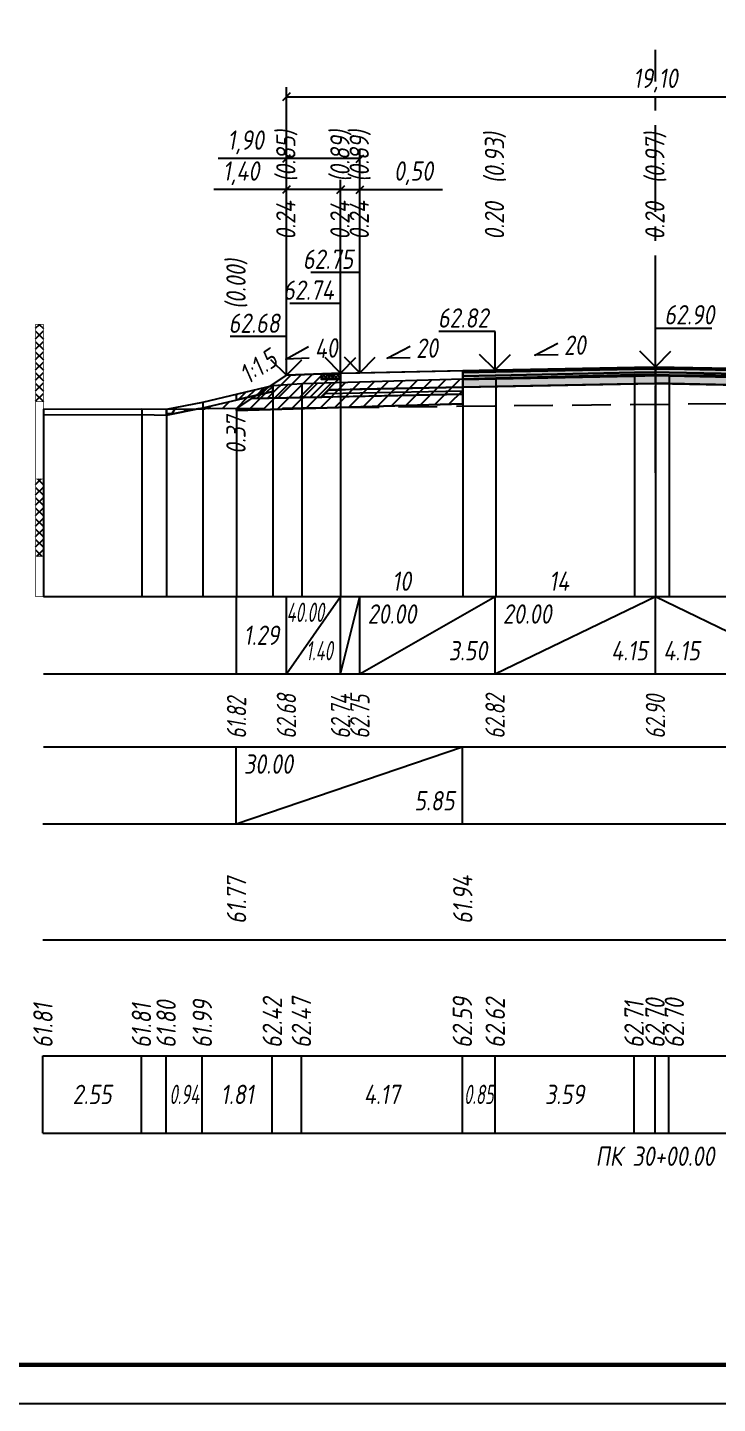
# Model space of a CAD drawing. Extents: x -717 to 1451, y -133302 to 233.
# Drawn here: x 78 to 167.2, y -47035.4 to -46857.4 of the extents above; entities that cross this region are included whole.
import ezdxf
from ezdxf.enums import TextEntityAlignment as Align

# ---------------------------------------------------------------- set-up
doc = ezdxf.new("R2010")
doc.units = 0
doc.linetypes.add('осевая2', pattern=[1.125, 0.75, -0.125, 0.125, -0.125])
doc.linetypes.add('штриховая', pattern=[0.75, 0.5, -0.25])
for name, color, linetype in [('Интерполированный поперечник', 2, 'Continuous'), ('Код_510', 7, 'Continuous'), ('Код_514', 1, 'Continuous'), ('Код_516', 1, 'Continuous'), ('Контур_0', 7, 'Continuous'), ('Контур_2521', 7, 'Continuous'), ('Контур_2564', 7, 'Continuous'), ('Контур_2660', 7, 'Continuous'), ('Контур_2665', 7, 'Continuous'), ('Контур_400', 7, 'Continuous'), ('Контур_508', 7, 'Continuous'), ('Контур_512', 7, 'Continuous'), ('Контур_513', 7, 'Continuous'), ('Контур_818', 7, 'Continuous'), ('Красный поперечник', 1, 'Continuous'), ('Линейка абсолютных высот', 7, 'Continuous'), ('Объём_2501', 7, 'Continuous'), ('Объём_2564', 7, 'Continuous'), ('Объём_2650', 7, 'Continuous'), ('Объём_2660', 7, 'Continuous'), ('Объём_2661', 7, 'Continuous'), ('Объём_2665', 7, 'Continuous'), ('Объём_2666', 7, 'Continuous'), ('Объём_2667', 7, 'Continuous'), ('Объём_2668', 7, 'Continuous'), ('Объём_2669', 7, 'Continuous'), ('Объём_2675', 7, 'Continuous'), ('Объём_2753', 7, 'Continuous'), ('Ось', 1, 'осевая2'), ('Откосы', 7, 'Continuous'), ('Отметки покрытия', 7, 'Continuous'), ('Подписи поперечников', 7, 'Continuous'), ('Рабочие отметки', 7, 'Continuous'), ('Рабочие отметки доп.', 7, 'Continuous'), ('Слои выравнивания', 7, 'Continuous'), ('Таблица', 7, 'Continuous'), ('Уклоны проезжей части', 7, 'Continuous'), ('Черный поперечник', 3, 'Continuous')]:
    doc.layers.add(name, color=color, linetype=linetype)
for name, color, linetype, true_color in [('Контур_2540', 2, 'Continuous', 0xffff00), ('Контур_2560', 2, 'Continuous', 0xffff00), ('Контур_2561', 7, 'Continuous', 0xff8040), ('Контур_2562', 3, 'Continuous', 0x00ff00), ('Контур_2563', 7, 'Continuous', 0xff8000), ('Контур_2570', 7, 'Continuous', 0x80ff00), ('Контур_2725', 7, 'Continuous', 0x323232), ('Контур_2736', 4, 'Continuous', 0x00ffff), ('Контур_2737', 4, 'Continuous', 0x00ffff), ('Контур_2738', 4, 'Continuous', 0x00ffff), ('Контур_2739', 4, 'Continuous', 0x00ffff), ('Контур_2741', 4, 'Continuous', 0x00ffff), ('Контур_2742', 4, 'Continuous', 0x00ffff), ('Контур_2743', 4, 'Continuous', 0x00ffff), ('Контур_2744', 7, 'Continuous', 0xa4ffff), ('Контур_2745', 7, 'Continuous', 0xa4ffff), ('Контур_2747', 4, 'Continuous', 0x00ffff), ('Контур_2748', 4, 'Continuous', 0x00ffff), ('Контур_2749', 4, 'Continuous', 0x00ffff), ('Контур_2750', 4, 'Continuous', 0x00ffff), ('Контур_2751', 4, 'Continuous', 0x00ffff), ('Контур_2752', 4, 'Continuous', 0x00ffff), ('Контур_2760', 7, 'Continuous', 0x323232), ('Контур_2761', 7, 'Continuous', 0x323232), ('Контур_2762', 7, 'Continuous', 0x323232), ('Контур_2763', 7, 'Continuous', 0x323232), ('Контур_402', 7, 'Continuous', 0xff6464), ('Контур_703', 4, 'Continuous', 0x00ffff), ('Контур_705', 4, 'Continuous', 0x00ffff), ('Контур_707', 4, 'Continuous', 0x00ffff), ('Контур_720', 131, 'Continuous', 0xaaffff), ('Объём_2500', 7, 'Continuous', 0xc0c0c0), ('Объём_2520', 7, 'Continuous', 0x80ffff), ('Объём_2540', 2, 'Continuous', 0xffff00), ('Объём_2560', 2, 'Continuous', 0xffff00), ('Объём_2561', 7, 'Continuous', 0xff8040), ('Объём_2562', 3, 'Continuous', 0x00ff00), ('Объём_2563', 7, 'Continuous', 0xff8000), ('Объём_2570', 7, 'Continuous', 0x80ff00), ('Объём_2600', 7, 'Continuous', 0x808000), ('Объём_2746', 2, 'Continuous', 0xffff00)]:
    doc.layers.add(name, color=color, linetype=linetype, true_color=true_color)
doc.styles.get("Standard").update_dxf_attribs({"font": 'txt', "height": 2.5})
doc.styles.add('М', font='romand.shx', dxfattribs={"width": 0.8, "oblique": 10, "height": 2.5})
doc.dimstyles.new('ISO-25', dxfattribs={"dimtxt": 2.5, "dimasz": 2.5, "dimexe": 1.25, "dimexo": 0.625, "dimtad": 1, "dimtxsty": 'Standard', "dimcen": 2.5, "dimadec": 0, "dimazin": 0, "dimtfac": 1, "dimtmove": 0, "dimatfit": 3, "dimfxl": 1, "dimarcsym": 0})
pattern_1 = [(45.0000013, (0, 0), (-0.67351924, 0.673519211), []), (135.0000003, (0, 0), (-0.673519222, -0.67351923), [])]

# ---------------------------------------------------------------- blocks, each defined once
blk = doc.blocks.new('_Oblique')
at = {"color": 0, "linetype": 'ByBlock', "lineweight": -2}
blk.add_line((-0.5, -0.5), (0.5, 0.5), dxfattribs=at)
blk = doc.blocks.new('*D1107')
at = {"color": 0, "lineweight": -2, "transparency": 16777216}
for p, q in [((111.46, -46878.32), (102.05, -46878.32)), ((111.46, -46901.79), (111.46, -46877.07)), ((118.46, -46878.32), (111.46, -46878.32)), ((118.46, -46901.51), (118.46, -46877.07))]:
    blk.add_line(p, q, dxfattribs=at)
at = {"layer": 'Defpoints', "color": 0, "transparency": 16777216}
for p in [(118.46, -46878.32), (111.46, -46902.41), (118.46, -46902.13)]:
    blk.add_point(p, dxfattribs=at)
at = {"color": 0, "lineweight": -2, "transparency": 16777216, "rotation": 180}
blk.add_blockref('_Oblique', (111.46, -46878.32), dxfattribs=at)
at = {"color": 0, "lineweight": -2, "transparency": 16777216}
blk.add_blockref('_Oblique', (118.46, -46878.32), dxfattribs=at)
at = {"color": 0, "transparency": 16777216, "insert": (105.59, -46876.21), "char_height": 2.5, "width": 8.75, "attachment_point": 5, "style": 'М'}
blk.add_mtext('1,40', dxfattribs=at)
blk = doc.blocks.new('*D1109')
at = {"color": 0, "lineweight": -2, "transparency": 16777216}
for p, q in [((118.46, -46901.51), (118.46, -46877.07)), ((118.46, -46878.32), (120.96, -46878.32)), ((120.96, -46901.46), (120.96, -46877.07)), ((120.96, -46878.32), (131.66, -46878.32))]:
    blk.add_line(p, q, dxfattribs=at)
at = {"layer": 'Defpoints', "color": 0, "transparency": 16777216}
for p in [(120.96, -46878.32), (118.46, -46902.13), (120.96, -46902.08)]:
    blk.add_point(p, dxfattribs=at)
at = {"color": 0, "lineweight": -2, "transparency": 16777216, "rotation": 180}
blk.add_blockref('_Oblique', (118.46, -46878.32), dxfattribs=at)
at = {"color": 0, "lineweight": -2, "transparency": 16777216}
blk.add_blockref('_Oblique', (120.96, -46878.32), dxfattribs=at)
at = {"color": 0, "transparency": 16777216, "insert": (127.9, -46876.21), "char_height": 2.5, "width": 9.1667, "attachment_point": 5, "style": 'М'}
blk.add_mtext('0,50', dxfattribs=at)
blk = doc.blocks.new('*D1112')
at = {"color": 0, "lineweight": -2, "transparency": 16777216}
for p, q in [((111.46, -46901.79), (111.46, -46873.07)), ((120.96, -46901.46), (120.96, -46873.07)), ((111.46, -46874.32), (102.64, -46874.32)), ((120.96, -46874.32), (111.46, -46874.32))]:
    blk.add_line(p, q, dxfattribs=at)
at = {"layer": 'Defpoints', "color": 0, "transparency": 16777216}
for p in [(120.96, -46874.32), (111.46, -46902.41), (120.96, -46902.08)]:
    blk.add_point(p, dxfattribs=at)
at = {"color": 0, "lineweight": -2, "transparency": 16777216, "rotation": 180}
blk.add_blockref('_Oblique', (111.46, -46874.32), dxfattribs=at)
at = {"color": 0, "lineweight": -2, "transparency": 16777216}
blk.add_blockref('_Oblique', (120.96, -46874.32), dxfattribs=at)
at = {"color": 0, "transparency": 16777216, "insert": (106.18, -46872.21), "char_height": 2.5, "width": 8.75, "attachment_point": 5, "style": 'М'}
blk.add_mtext('1,90', dxfattribs=at)
blk = doc.blocks.new('*D1113')
at = {"color": 0, "lineweight": -2, "transparency": 16777216}
for p, q in [((111.46, -46901.79), (111.46, -46865.07)), ((206.96, -46901.79), (206.96, -46865.07)), ((111.46, -46866.32), (206.96, -46866.32))]:
    blk.add_line(p, q, dxfattribs=at)
at = {"layer": 'Defpoints', "color": 0, "transparency": 16777216}
for p in [(206.96, -46866.32), (111.46, -46902.41), (206.96, -46902.41)]:
    blk.add_point(p, dxfattribs=at)
at = {"color": 0, "lineweight": -2, "transparency": 16777216, "rotation": 180}
blk.add_blockref('_Oblique', (111.46, -46866.32), dxfattribs=at)
at = {"color": 0, "lineweight": -2, "transparency": 16777216}
blk.add_blockref('_Oblique', (206.96, -46866.32), dxfattribs=at)
at = {"color": 0, "transparency": 16777216, "insert": (159.21, -46864.21), "char_height": 2.5, "width": 10.4167, "attachment_point": 5, "style": 'М'}
blk.add_mtext('19,10', dxfattribs=at)

msp = doc.modelspace()

# ---------------------------------------------------------------- hatches: boundary and pattern name
h = msp.add_hatch()
h.set_pattern_fill('ANSI37', color=256, scale=0.1)
h.set_pattern_definition([(45, (117.20568, -46902.37127), (-0.22451, 0.22451), []), (135, (117.20568, -46902.37127), (-0.22451, -0.22451), [])])
h.paths.add_polyline_path([(115.956, -46902.171), (115.956, -46902.874), (118.456, -46902.874), (118.456, -46902.071), (117.198, -46902.371)])
at = {"layer": 'Линейка абсолютных высот'}
h = msp.add_hatch(dxfattribs=at)
h.set_pattern_fill('ANSI37', scale=0.3, style=0)
h.set_pattern_definition(pattern_1)
h.paths.add_polyline_path([(80, -46905.769), (80, -46895.769), (79, -46895.769), (79, -46905.769)])
h = msp.add_hatch(dxfattribs=at)
h.set_pattern_fill('ANSI37', scale=0.3, style=0)
h.set_pattern_definition(pattern_1)
h.paths.add_polyline_path([(80, -46925.769), (80, -46915.769), (79, -46915.769), (79, -46925.769)])
at = {"layer": 'Объём_2563'}
h = msp.add_hatch(dxfattribs=at)
h.set_pattern_fill('ANSI31', color=256, scale=0.3)
h.paths.add_polyline_path([(111.456, -46902.351), (115.956, -46902.171), (115.956, -46902.874), (118.456, -46902.874), (118.456, -46904.221), (116.956, -46904.251), (116.037, -46905.17), (106.956, -46905.351)])
at = {"layer": 'Объём_2570'}
h = msp.add_hatch(dxfattribs=at)
h.set_pattern_fill('ANSI31', color=256, scale=0.2)
h.paths.add_polyline_path([(109.681, -46904.438), (105, -46905.545), (105, -46904.795), (109.681, -46903.688)])
at = {"layer": 'Объём_2600'}
h = msp.add_hatch(dxfattribs=at)
h.set_pattern_fill('ANSI31', color=6, scale=0.4)
h.paths.add_polyline_path([(105, -46906.932), (105, -46906.655), (99.976, -46906.707), (100.624, -46906.579), (109.681, -46904.438), (109.681, -46903.688), (113.446, -46903.428), (134.273, -46902.807), (134.273, -46906.054)])
h = msp.add_hatch(dxfattribs=at)
h.set_pattern_fill('HONEY', color=5, scale=0.3)
h.paths.add_polyline_path([(95.944, -46907.498), (95.944, -46906.748), (99.976, -46906.707)])
at = {"layer": 'Слои выравнивания'}
for color, points in [(2, [(134.273, -46901.755), (138.456, -46901.671), (138.531, -46901.67), (156.49, -46901.311), (159.206, -46901.256), (159.206, -46901.506), (156.49, -46901.561), (138.531, -46901.92), (138.456, -46901.921), (134.273, -46902.005)]), (3, [(134.273, -46902.005), (138.456, -46901.921), (138.531, -46901.92), (156.49, -46901.561), (159.206, -46901.506), (159.206, -46901.956), (156.49, -46902.011), (138.531, -46902.37), (138.456, -46902.371), (134.273, -46902.455)]), (2, [(159.206, -46901.256), (160.978, -46901.292), (178.918, -46901.651), (178.918, -46901.901), (160.978, -46901.542), (159.206, -46901.506)]), (3, [(159.206, -46901.506), (160.978, -46901.542), (178.918, -46901.901), (178.918, -46902.351), (160.978, -46901.992), (159.206, -46901.956)]), (4, [(134.273, -46902.455), (138.456, -46902.371), (138.531, -46902.37), (156.49, -46902.011), (159.206, -46901.956), (159.206, -46902.406), (156.49, -46902.461), (138.531, -46902.82), (138.456, -46902.821), (134.273, -46902.905)]), (5, [(134.273, -46902.905), (138.456, -46902.821), (138.531, -46902.82), (156.49, -46902.461), (159.206, -46902.406), (159.206, -46903.406), (156.49, -46903.461), (138.531, -46903.82), (138.456, -46903.821), (134.273, -46903.905)]), (4, [(159.206, -46901.956), (160.978, -46901.992), (178.918, -46902.351), (178.918, -46902.801), (160.978, -46902.442), (159.206, -46902.406)]), (5, [(159.206, -46902.406), (160.978, -46902.442), (178.918, -46902.801), (178.918, -46903.801), (160.978, -46903.442), (159.206, -46903.406)])]:
    msp.add_hatch(color=color, dxfattribs=at).paths.add_polyline_path(points)

# ---------------------------------------------------------------- linework, layer by layer
at = {"flags": 128}
msp.add_lwpolyline([(-30.054, -47035.421), (389.946, -47035.421), (389.946, -46738.421), (-30.054, -46738.421)], close=True, dxfattribs=at)
at = {"const_width": 0.6, "flags": 128}
msp.add_lwpolyline([(-10.054, -47030.421), (384.946, -47030.421), (384.946, -46743.421), (-10.054, -46743.421)], close=True, dxfattribs=at)
msp.add_lwpolyline([(115.956, -46902.171), (115.956, -46902.874), (118.456, -46902.874), (118.456, -46902.071), (117.198, -46902.371), (115.956, -46902.171)])
at = {"layer": 'Интерполированный поперечник', "linetype": 'штриховая', "ltscale": 10, "flags": 128}
msp.add_lwpolyline([(95.944, -46906.748), (212.387, -46905.555)], dxfattribs=at)
at = {"layer": 'Код_510'}
for p, q in [((79.946, -47000.421), (79.946, -46990.421)), ((92.694, -47000.421), (92.694, -46990.421)), ((95.89, -47000.421), (95.89, -46990.421)), ((100.569, -47000.421), (100.569, -46990.421)), ((109.627, -47000.421), (109.627, -46990.421)), ((113.392, -47000.421), (113.392, -46990.421)), ((134.219, -47000.421), (134.219, -46990.421)), ((138.476, -47000.421), (138.476, -46990.421)), ((156.436, -47000.421), (156.436, -46990.421)), ((159.151, -47000.421), (159.151, -46990.421)), ((160.924, -47000.421), (160.924, -46990.421))]:
    msp.add_line(p, q, dxfattribs=at)
at = {"layer": 'Код_514'}
for p, q in [((105, -46941), (105, -46931)), ((111.456, -46941), (111.456, -46931)), ((111.456, -46941), (118.456, -46931)), ((118.456, -46941), (118.456, -46931)), ((118.456, -46941), (120.956, -46931)), ((120.956, -46941), (120.956, -46931)), ((120.956, -46941), (138.456, -46931)), ((138.456, -46941), (138.456, -46931)), ((138.456, -46941), (159.206, -46931)), ((159.206, -46941), (159.206, -46931)), ((159.206, -46931), (179.956, -46941))]:
    msp.add_line(p, q, dxfattribs=at)
at = {"layer": 'Код_516'}
for p, q in [((104.946, -46960.421), (104.946, -46950.421)), ((104.946, -46960.421), (134.219, -46950.421)), ((134.219, -46960.421), (134.219, -46950.421))]:
    msp.add_line(p, q, dxfattribs=at)
at = {"layer": 'Контур_0', "flags": 128}
for points in [[(120.956, -46904.171), (118.456, -46904.221), (118.456, -46902.071), (134.273, -46901.755), (134.273, -46903.905), (120.956, -46904.171), (120.956, -46904.171)], [(111.456, -46902.351), (105, -46906.655), (105, -46906.655), (105, -46906.655), (105, -46906.655), (105, -46906.655), (105, -46906.655), (105, -46906.655), (105, -46906.655), (105, -46906.655), (105, -46906.655), (105, -46906.655), (105, -46906.655), (105, -46906.655), (105, -46906.655), (105, -46906.655)], [(111.456, -46902.351), (105, -46906.655), (105, -46906.655), (105, -46906.655), (105, -46906.655), (105, -46906.655), (105, -46906.655), (105, -46906.655), (105, -46906.655), (105, -46906.655), (105, -46906.655), (105, -46906.655), (105, -46906.655), (105, -46906.655), (105, -46906.655), (105, -46906.655), (105, -46906.655), (105, -46906.655), (105, -46906.655), (105, -46906.655), (105, -46906.655), (105, -46906.655), (105, -46906.655), (105, -46906.655), (105, -46906.655), (105, -46906.655), (105, -46906.655), (105, -46906.655), (105, -46906.655), (105, -46906.655)], [(106.956, -46905.351), (116.037, -46905.17), (116.956, -46904.251), (118.456, -46904.221)], [(116.956, -46904.251), (134.273, -46903.905), (134.273, -46904.805), (116.037, -46905.17), (116.956, -46904.251), (116.956, -46904.251)]]:
    msp.add_lwpolyline(points, dxfattribs=at)
at = {"layer": 'Контур_2521', "color": 250, "flags": 128}
msp.add_lwpolyline([(116.496, -46904.71), (134.273, -46904.355)], dxfattribs=at)
at = {"layer": 'Контур_2540', "flags": 128}
msp.add_lwpolyline([(106.956, -46905.351), (134.273, -46904.805), (134.273, -46906.054), (105, -46906.932), (105, -46906.655), (106.956, -46905.351), (106.956, -46905.351)], dxfattribs=at)
at = {"layer": 'Контур_2560', "flags": 128}
msp.add_lwpolyline([(111.456, -46902.351), (111.456, -46902.351), (111.456, -46902.351), (118.456, -46902.071)], dxfattribs=at)
at = {"layer": 'Контур_2561', "flags": 128}
msp.add_lwpolyline([(118.456, -46902.071), (118.456, -46902.071), (111.456, -46902.351), (111.456, -46902.351), (118.456, -46902.071)], dxfattribs=at)
at = {"layer": 'Контур_2562', "flags": 128}
msp.add_lwpolyline([(111.456, -46902.351), (111.456, -46902.351), (111.456, -46902.351), (111.456, -46902.351), (111.456, -46902.351)], dxfattribs=at)
at = {"layer": 'Контур_2563', "flags": 128}
msp.add_lwpolyline([(111.456, -46902.351), (118.456, -46902.071), (118.456, -46904.221), (116.956, -46904.251), (116.037, -46905.17), (106.956, -46905.351), (111.456, -46902.351), (111.456, -46902.351)], dxfattribs=at)
at = {"layer": 'Контур_2564', "flags": 128}
msp.add_lwpolyline([(111.456, -46902.351), (118.456, -46902.071)], dxfattribs=at)
at = {"layer": 'Контур_2570', "flags": 128}
msp.add_lwpolyline([(80, -46907.479), (92.749, -46907.453), (95.944, -46907.498), (95.944, -46907.498), (100.624, -46906.579), (109.681, -46904.438), (109.681, -46903.688), (113.446, -46903.428), (134.273, -46902.807), (138.531, -46902.694), (156.49, -46902.235), (159.206, -46902.264), (160.978, -46902.283), (178.918, -46902.425), (183.326, -46902.576), (202.248, -46903.461), (202.248, -46904.211), (208.889, -46905.51), (212.387, -46906.305), (212.387, -46906.305), (230.345, -46905.125), (242.193, -46904.2), (257.069, -46903.855)], dxfattribs=at)
at = {"layer": 'Контур_2660', "flags": 128}
msp.add_lwpolyline([(105, -46906.932), (134.273, -46906.054)], dxfattribs=at)
at = {"layer": 'Контур_2665', "flags": 128}
msp.add_lwpolyline([(111.456, -46902.351), (111.456, -46902.351)], dxfattribs=at)
at = {"layer": 'Контур_2725', "flags": 128}
msp.add_lwpolyline([(134.273, -46903.905), (138.456, -46903.821), (138.531, -46903.82), (156.49, -46903.461), (159.206, -46903.406), (160.978, -46903.442), (178.918, -46903.801)], dxfattribs=at)
at = {"layer": 'Контур_2736', "flags": 128}
msp.add_lwpolyline([(111.456, -46902.351), (105, -46906.655)], dxfattribs=at)
at = {"layer": 'Контур_2737', "flags": 128}
msp.add_lwpolyline([(105, -46906.655), (105, -46906.655)], dxfattribs=at)
at = {"layer": 'Контур_2738', "flags": 128}
msp.add_lwpolyline([(105, -46906.655), (105, -46906.655)], dxfattribs=at)
at = {"layer": 'Контур_2739', "flags": 128}
msp.add_lwpolyline([(105, -46906.655), (105, -46906.655)], dxfattribs=at)
at = {"layer": 'Контур_2741', "flags": 128}
msp.add_lwpolyline([(105, -46906.655), (105, -46906.655)], dxfattribs=at)
at = {"layer": 'Контур_2742', "flags": 128}
msp.add_lwpolyline([(105, -46906.655), (105, -46906.655)], dxfattribs=at)
at = {"layer": 'Контур_2743', "flags": 128}
msp.add_lwpolyline([(105, -46906.655), (105, -46906.655)], dxfattribs=at)
at = {"layer": 'Контур_2744', "flags": 128}
msp.add_lwpolyline([(105, -46906.655), (105, -46906.655)], dxfattribs=at)
msp.add_lwpolyline([(105, -46906.655), (105, -46906.655)], dxfattribs=at)
msp.add_lwpolyline([(105, -46906.655), (105, -46906.655)], dxfattribs=at)
msp.add_lwpolyline([(105, -46906.655), (105, -46906.655)], dxfattribs=at)
msp.add_lwpolyline([(105, -46906.655), (105, -46906.655)], dxfattribs=at)
msp.add_lwpolyline([(105, -46906.655), (105, -46906.655)], dxfattribs=at)
at = {"layer": 'Контур_2745', "flags": 128}
msp.add_lwpolyline([(105, -46906.655), (105, -46906.655)], dxfattribs=at)
msp.add_lwpolyline([(105, -46906.655), (105, -46906.655)], dxfattribs=at)
msp.add_lwpolyline([(105, -46906.655), (105, -46906.655)], dxfattribs=at)
msp.add_lwpolyline([(105, -46906.655), (105, -46906.655)], dxfattribs=at)
msp.add_lwpolyline([(105, -46906.655), (105, -46906.655)], dxfattribs=at)
msp.add_lwpolyline([(105, -46906.655), (105, -46906.655)], dxfattribs=at)
at = {"layer": 'Контур_2747', "flags": 128}
msp.add_lwpolyline([(105, -46906.655), (105, -46906.655)], dxfattribs=at)
at = {"layer": 'Контур_2748', "flags": 128}
msp.add_lwpolyline([(105, -46906.655), (105, -46906.655)], dxfattribs=at)
at = {"layer": 'Контур_2749', "flags": 128}
msp.add_lwpolyline([(105, -46906.655), (105, -46906.655)], dxfattribs=at)
at = {"layer": 'Контур_2750', "flags": 128}
msp.add_lwpolyline([(105, -46906.655), (105, -46906.655)], dxfattribs=at)
at = {"layer": 'Контур_2751', "flags": 128}
msp.add_lwpolyline([(105, -46906.655), (105, -46906.655)], dxfattribs=at)
at = {"layer": 'Контур_2752', "flags": 128}
msp.add_lwpolyline([(105, -46906.655), (105, -46906.655)], dxfattribs=at)
at = {"layer": 'Контур_2760', "flags": 128}
msp.add_lwpolyline([(134.273, -46901.755), (138.456, -46901.671), (138.531, -46901.67), (156.49, -46901.311), (159.206, -46901.256), (160.978, -46901.292), (178.918, -46901.651)], dxfattribs=at)
at = {"layer": 'Контур_2761', "flags": 128}
msp.add_lwpolyline([(134.273, -46902.005), (138.456, -46901.921), (138.531, -46901.92), (156.49, -46901.561), (159.206, -46901.506), (160.978, -46901.542), (178.918, -46901.901)], dxfattribs=at)
at = {"layer": 'Контур_2762', "flags": 128}
msp.add_lwpolyline([(134.273, -46902.455), (138.456, -46902.371), (138.531, -46902.37), (156.49, -46902.011), (159.206, -46901.956), (160.978, -46901.992), (178.918, -46902.351)], dxfattribs=at)
at = {"layer": 'Контур_2763', "flags": 128}
msp.add_lwpolyline([(134.273, -46902.905), (138.456, -46902.821), (138.531, -46902.82), (156.49, -46902.461), (159.206, -46902.406), (160.978, -46902.442), (178.918, -46902.801)], dxfattribs=at)
at = {"layer": 'Контур_400', "flags": 128}
for points in [[(118.456, -46902.071), (120.956, -46902.021), (120.956, -46902.021), (120.956, -46902.021), (120.956, -46902.021), (120.956, -46902.021), (120.956, -46902.021), (138.456, -46901.671), (159.206, -46901.256)], [(159.206, -46901.256), (179.956, -46901.671), (197.456, -46902.021), (197.456, -46902.021), (197.456, -46902.021), (197.456, -46902.021), (197.456, -46902.021), (197.456, -46902.021), (199.956, -46902.071)]]:
    msp.add_lwpolyline(points, dxfattribs=at)
at = {"layer": 'Контур_402', "flags": 128}
msp.add_lwpolyline([(105, -46906.932), (134.273, -46906.054), (134.273, -46903.905), (159.206, -46903.406), (178.918, -46903.801), (178.918, -46905.898), (213.847, -46906.946)], dxfattribs=at)
at = {"layer": 'Контур_508', "flags": 128}
msp.add_lwpolyline([(105, -46906.932), (134.273, -46906.054), (134.273, -46903.905), (159.206, -46903.406), (178.918, -46903.801), (178.918, -46905.898), (213.847, -46906.946), (219.929, -46911), (221.929, -46911), (232.069, -46904.24)], dxfattribs=at)
at = {"layer": 'Контур_512', "flags": 128}
msp.add_lwpolyline([(105, -46906.932), (134.273, -46906.054)], dxfattribs=at)
at = {"layer": 'Контур_513', "flags": 128}
msp.add_lwpolyline([(105, -46906.932), (134.273, -46906.054), (134.273, -46903.905), (159.206, -46903.406), (178.918, -46903.801), (178.918, -46905.898), (213.847, -46906.946), (219.929, -46911), (221.929, -46911), (232.069, -46904.24)], dxfattribs=at)
at = {"layer": 'Контур_703', "flags": 128}
for points in [[(111.456, -46902.351), (105, -46906.655)], [(105, -46906.655), (105, -46906.655)]]:
    msp.add_lwpolyline(points, dxfattribs=at)
at = {"layer": 'Контур_705', "flags": 128}
msp.add_lwpolyline([(105, -46906.655), (105, -46906.655)], dxfattribs=at)
at = {"layer": 'Контур_707', "flags": 128}
msp.add_lwpolyline([(105, -46906.655), (105, -46906.655)], dxfattribs=at)
at = {"layer": 'Контур_720', "flags": 128}
msp.add_lwpolyline([(105, -46906.655), (105, -46906.655)], dxfattribs=at)
at = {"layer": 'Контур_818', "flags": 128}
msp.add_lwpolyline([(105, -46905.545), (109.681, -46904.438), (109.681, -46903.688), (113.446, -46903.428), (134.273, -46902.807), (138.531, -46902.694), (156.49, -46902.235), (159.206, -46902.264), (160.978, -46902.283), (178.918, -46902.425), (183.326, -46902.576), (202.248, -46903.461), (202.248, -46904.211), (208.889, -46905.51), (212.387, -46906.305), (212.387, -46906.305), (230.345, -46905.125), (232.069, -46904.99)], dxfattribs=at)
at = {"layer": 'Красный поперечник'}
for p, q in [((120.956, -46902.021), (138.456, -46901.671)), ((138.456, -46901.671), (159.206, -46901.256)), ((159.206, -46901.256), (179.956, -46901.671)), ((105, -46906.655), (111.456, -46902.351)), ((111.456, -46902.351), (118.456, -46902.071)), ((118.456, -46902.071), (120.956, -46902.021)), ((105, -46906.932), (105, -46931)), ((134.273, -46906.054), (134.273, -46931))]:
    msp.add_line(p, q, dxfattribs=at)
at = {"layer": 'Линейка абсолютных высот', "color": 7, "const_width": 0.1, "flags": 128}
for points in [[(80, -46905.769), (80, -46895.769), (79, -46895.769), (79, -46905.769), (80, -46905.769)], [(80, -46915.769), (80, -46905.769), (79, -46905.769), (79, -46915.769), (80, -46915.769)], [(80, -46925.769), (80, -46915.769), (79, -46915.769), (79, -46925.769), (80, -46925.769)], [(80, -46931), (80, -46925.769), (79, -46925.769), (79, -46931), (80, -46931)]]:
    msp.add_lwpolyline(points, dxfattribs=at)
at = {"layer": 'Объём_2500', "flags": 128}
msp.add_lwpolyline([(120.956, -46904.171), (118.456, -46904.221), (118.456, -46902.071), (134.273, -46901.755), (134.273, -46903.905), (120.956, -46904.171), (120.956, -46904.171)], dxfattribs=at)
at = {"layer": 'Объём_2501', "flags": 128}
for points in [[(118.456, -46902.071), (120.956, -46902.021), (120.956, -46902.021), (120.956, -46902.021), (120.956, -46902.021), (120.956, -46902.021), (120.956, -46902.021), (138.456, -46901.671), (159.206, -46901.256)], [(159.206, -46901.256), (179.956, -46901.671), (197.456, -46902.021), (197.456, -46902.021), (197.456, -46902.021), (197.456, -46902.021), (197.456, -46902.021), (197.456, -46902.021), (199.956, -46902.071)]]:
    msp.add_lwpolyline(points, dxfattribs=at)
at = {"layer": 'Объём_2520', "color": 250, "flags": 128}
msp.add_lwpolyline([(116.956, -46904.251), (134.273, -46903.905), (134.273, -46904.805), (116.037, -46905.17), (116.956, -46904.251), (116.956, -46904.251)], dxfattribs=at)
at = {"layer": 'Объём_2540', "flags": 128}
msp.add_lwpolyline([(106.956, -46905.351), (134.273, -46904.805), (134.273, -46906.054), (105, -46906.932), (105, -46906.655), (106.956, -46905.351), (106.956, -46905.351)], dxfattribs=at)
at = {"layer": 'Объём_2560', "flags": 128}
msp.add_lwpolyline([(111.456, -46902.351), (111.456, -46902.351), (111.456, -46902.351), (118.456, -46902.071)], dxfattribs=at)
at = {"layer": 'Объём_2561', "flags": 128}
msp.add_lwpolyline([(118.456, -46902.071), (118.456, -46902.071), (111.456, -46902.351), (111.456, -46902.351), (118.456, -46902.071)], dxfattribs=at)
at = {"layer": 'Объём_2562', "flags": 128}
msp.add_lwpolyline([(111.456, -46902.351), (111.456, -46902.351), (111.456, -46902.351), (111.456, -46902.351), (111.456, -46902.351)], dxfattribs=at)
at = {"layer": 'Объём_2563', "color": 250, "flags": 128}
msp.add_lwpolyline([(111.456, -46902.351), (115.956, -46902.171), (115.956, -46902.874), (118.456, -46902.874), (118.456, -46904.221), (116.956, -46904.251), (116.037, -46905.17), (106.956, -46905.351), (111.456, -46902.351), (111.456, -46902.351)], dxfattribs=at)
at = {"layer": 'Объём_2564', "flags": 128}
msp.add_lwpolyline([(111.456, -46902.351), (118.456, -46902.071)], dxfattribs=at)
at = {"layer": 'Объём_2570', "flags": 128}
msp.add_lwpolyline([(109.681, -46904.438), (105, -46905.545), (105, -46904.795), (109.681, -46903.688), (109.681, -46904.438), (109.681, -46904.438)], dxfattribs=at)
at = {"layer": 'Объём_2600', "color": 5, "flags": 128}
msp.add_lwpolyline([(95.944, -46907.498), (95.944, -46906.748), (99.976, -46906.707), (95.944, -46907.498), (95.944, -46907.498)], dxfattribs=at)
at = {"layer": 'Объём_2650', "color": 6, "flags": 128}
msp.add_lwpolyline([(105, -46906.932), (105, -46906.655), (99.976, -46906.707), (100.624, -46906.579), (109.681, -46904.438), (109.681, -46903.688), (113.446, -46903.428), (134.273, -46902.807), (134.273, -46906.054), (105, -46906.932), (105, -46906.932)], dxfattribs=at)
at = {"layer": 'Объём_2660', "flags": 128}
msp.add_lwpolyline([(105, -46906.932), (134.273, -46906.054)], dxfattribs=at)
at = {"layer": 'Объём_2661', "flags": 128}
msp.add_lwpolyline([(111.456, -46902.351), (105, -46906.655)], dxfattribs=at)
at = {"layer": 'Объём_2665', "flags": 128}
msp.add_lwpolyline([(111.456, -46902.351), (111.456, -46902.351)], dxfattribs=at)
at = {"layer": 'Объём_2666', "flags": 128}
msp.add_lwpolyline([(111.456, -46902.351), (105, -46906.655)], dxfattribs=at)
at = {"layer": 'Объём_2667', "flags": 128}
msp.add_lwpolyline([(105, -46906.655), (105, -46906.655)], dxfattribs=at)
msp.add_lwpolyline([(105, -46906.655), (105, -46906.655)], dxfattribs=at)
at = {"layer": 'Объём_2668', "flags": 128}
msp.add_lwpolyline([(105, -46906.655), (105, -46906.655)], dxfattribs=at)
msp.add_lwpolyline([(105, -46906.655), (105, -46906.655)], dxfattribs=at)
at = {"layer": 'Объём_2669', "flags": 128}
msp.add_lwpolyline([(105, -46906.655), (105, -46906.655)], dxfattribs=at)
msp.add_lwpolyline([(105, -46906.655), (105, -46906.655)], dxfattribs=at)
at = {"layer": 'Объём_2675', "flags": 128}
msp.add_lwpolyline([(105, -46906.655), (105, -46906.655)], dxfattribs=at)
msp.add_lwpolyline([(105, -46906.655), (105, -46906.655)], dxfattribs=at)
msp.add_lwpolyline([(105, -46906.655), (105, -46906.655)], dxfattribs=at)
msp.add_lwpolyline([(105, -46906.655), (105, -46906.655)], dxfattribs=at)
msp.add_lwpolyline([(105, -46906.655), (105, -46906.655)], dxfattribs=at)
msp.add_lwpolyline([(105, -46906.655), (105, -46906.655)], dxfattribs=at)
msp.add_lwpolyline([(105, -46906.655), (105, -46906.655)], dxfattribs=at)
msp.add_lwpolyline([(105, -46906.655), (105, -46906.655)], dxfattribs=at)
msp.add_lwpolyline([(105, -46906.655), (105, -46906.655)], dxfattribs=at)
msp.add_lwpolyline([(105, -46906.655), (105, -46906.655)], dxfattribs=at)
msp.add_lwpolyline([(105, -46906.655), (105, -46906.655)], dxfattribs=at)
msp.add_lwpolyline([(105, -46906.655), (105, -46906.655)], dxfattribs=at)
at = {"layer": 'Объём_2746', "flags": 128}
msp.add_lwpolyline([(109.681, -46904.438), (109.681, -46903.688), (113.446, -46903.428), (134.273, -46902.807), (134.273, -46906.054), (105, -46906.932), (105, -46906.655), (107.58, -46904.935), (109.681, -46904.438), (109.681, -46904.438)], dxfattribs=at)
at = {"layer": 'Объём_2753', "flags": 128}
msp.add_lwpolyline([(134.273, -46901.755), (134.273, -46901.755)], dxfattribs=at)
at = {"layer": 'Ось', "ltscale": 15}
msp.add_line((159.206, -46914.971), (159.206, -46860.227), dxfattribs=at)
at = {"layer": 'Откосы', "color": 1, "flags": 128}
for points in [[(146.605, -46899.697), (143.605, -46899.757), (146.575, -46898.197)], [(114.376, -46900.139), (111.379, -46900.259), (114.316, -46898.64)], [(127.48, -46900.08), (124.48, -46900.14), (127.45, -46898.58)]]:
    msp.add_lwpolyline(points, dxfattribs=at)
at = {"layer": 'Отметки покрытия', "color": 1}
for p, q in [((120.956, -46889.071), (114.606, -46889.071)), ((120.956, -46902.021), (120.956, -46889.071)), ((118.456, -46893.071), (111.906, -46893.071)), ((118.456, -46902.071), (118.456, -46893.071)), ((159.206, -46901.256), (159.206, -46896.256)), ((159.206, -46896.256), (166.506, -46896.256)), ((111.456, -46897.351), (104.156, -46897.351)), ((111.456, -46902.351), (111.456, -46897.351)), ((138.456, -46896.671), (131.156, -46896.671)), ((138.456, -46901.671), (138.456, -46896.671)), ((118.456, -46902.071), (116.456, -46900.071)), ((118.456, -46902.071), (120.456, -46900.071)), ((120.956, -46902.021), (118.956, -46900.021)), ((120.956, -46902.021), (122.956, -46900.021)), ((138.456, -46901.671), (136.456, -46899.671)), ((138.456, -46901.671), (140.456, -46899.671)), ((159.206, -46901.256), (157.206, -46899.256)), ((159.206, -46901.256), (161.206, -46899.256)), ((111.456, -46902.351), (109.456, -46900.351)), ((111.456, -46902.351), (113.456, -46900.351))]:
    msp.add_line(p, q, dxfattribs=at)
at = {"layer": 'Слои выравнивания'}
for p, q in [((134.273, -46901.755), (134.273, -46931)), ((159.206, -46901.256), (159.206, -46931)), ((118.456, -46902.071), (118.456, -46931))]:
    msp.add_line(p, q, dxfattribs=at)
at = {"layer": 'Слои выравнивания', "color": 2, "flags": 128}
for points in [[(134.273, -46901.755), (138.456, -46901.671), (138.531, -46901.67), (156.49, -46901.311), (159.206, -46901.256), (159.206, -46901.506), (156.49, -46901.561), (138.531, -46901.92), (138.456, -46901.921), (134.273, -46902.005)], [(159.206, -46901.256), (160.978, -46901.292), (178.918, -46901.651), (178.918, -46901.901), (160.978, -46901.542), (159.206, -46901.506)]]:
    msp.add_lwpolyline(points, close=True, dxfattribs=at)
at = {"layer": 'Слои выравнивания', "color": 3, "flags": 128}
for points in [[(134.273, -46902.005), (138.456, -46901.921), (138.531, -46901.92), (156.49, -46901.561), (159.206, -46901.506), (159.206, -46901.956), (156.49, -46902.011), (138.531, -46902.37), (138.456, -46902.371), (134.273, -46902.455)], [(159.206, -46901.506), (160.978, -46901.542), (178.918, -46901.901), (178.918, -46902.351), (160.978, -46901.992), (159.206, -46901.956)]]:
    msp.add_lwpolyline(points, close=True, dxfattribs=at)
at = {"layer": 'Слои выравнивания', "color": 4, "flags": 128}
for points in [[(134.273, -46902.455), (138.456, -46902.371), (138.531, -46902.37), (156.49, -46902.011), (159.206, -46901.956), (159.206, -46902.406), (156.49, -46902.461), (138.531, -46902.82), (138.456, -46902.821), (134.273, -46902.905)], [(159.206, -46901.956), (160.978, -46901.992), (178.918, -46902.351), (178.918, -46902.801), (160.978, -46902.442), (159.206, -46902.406)]]:
    msp.add_lwpolyline(points, close=True, dxfattribs=at)
at = {"layer": 'Слои выравнивания', "color": 5, "flags": 128}
for points in [[(134.273, -46902.905), (138.456, -46902.821), (138.531, -46902.82), (156.49, -46902.461), (159.206, -46902.406), (159.206, -46903.406), (156.49, -46903.461), (138.531, -46903.82), (138.456, -46903.821), (134.273, -46903.905)], [(159.206, -46902.406), (160.978, -46902.442), (178.918, -46902.801), (178.918, -46903.801), (160.978, -46903.442), (159.206, -46903.406)]]:
    msp.add_lwpolyline(points, close=True, dxfattribs=at)
at = {"layer": 'Таблица'}
for p, q in [((80, -46931), (257.069, -46931)), ((80, -46941), (257.069, -46941)), ((80, -46950.421), (257.069, -46950.421)), ((79.946, -46960.421), (257.014, -46960.421)), ((79.946, -46975.421), (257.014, -46975.421)), ((79.946, -46990.421), (257.014, -46990.421)), ((79.946, -47000.421), (257.014, -47000.421))]:
    msp.add_line(p, q, dxfattribs=at)
at = {"layer": 'Черный поперечник', "color": 7}
for p, q in [((113.446, -46903.428), (113.446, -46931)), ((134.273, -46902.807), (134.273, -46931)), ((138.531, -46902.694), (138.531, -46931)), ((156.49, -46902.235), (156.49, -46931)), ((159.206, -46902.264), (159.206, -46931)), ((160.978, -46902.283), (160.978, -46931)), ((109.681, -46903.688), (109.681, -46931)), ((80, -46906.729), (80, -46931)), ((92.749, -46906.703), (92.749, -46931)), ((95.944, -46906.748), (95.944, -46931)), ((100.624, -46905.829), (100.624, -46931))]:
    msp.add_line(p, q, dxfattribs=at)
at = {"layer": 'Черный поперечник', "flags": 128}
msp.add_lwpolyline([(80, -46906.729), (92.749, -46906.703), (95.944, -46906.748), (100.624, -46905.829), (109.681, -46903.688), (113.446, -46903.428), (134.273, -46902.807), (138.531, -46902.694), (156.49, -46902.235), (159.206, -46902.264), (160.978, -46902.283), (178.918, -46902.425), (183.326, -46902.576), (202.248, -46903.461), (208.889, -46904.76), (212.387, -46905.555), (230.345, -46904.375), (242.193, -46903.45), (257.069, -46903.105)], dxfattribs=at)

# ---------------------------------------------------------------- texts
at = {"layer": 'Код_510', "style": 'М', "oblique": 10, "width": 0.8}
for s, p in [('61.81', (79.946, -46989.421)), ('61.81', (92.694, -46989.421)), ('61.80', (95.89, -46989.421)), ('61.99', (100.569, -46989.421)), ('62.42', (109.627, -46989.421)), ('62.47', (113.392, -46989.421)), ('62.59', (134.219, -46989.421)), ('62.62', (138.476, -46989.421)), ('62.71', (156.436, -46989.421)), ('62.70', (159.151, -46989.421)), ('62.70', (161.651, -46989.421))]:
    msp.add_text(s, height=2.5, rotation=90, dxfattribs=at).set_placement(p, align=Align.MIDDLE_LEFT)
at = {"layer": 'Код_510', "style": 'М', "oblique": 10}
for s, width, p in [('2.55', 0.8, (86.32, -46995.421)), ('0.94', 0.6, (98.23, -46995.421)), ('1.81', 0.8, (105.098, -46995.421)), ('4.17', 0.8, (123.805, -46995.421)), ('0.85', 0.6, (136.348, -46995.421)), ('3.59', 0.8, (147.456, -46995.421))]:
    msp.add_text(s, height=2.5, dxfattribs=dict(at, width=width)).set_placement(p, align=Align.MIDDLE_CENTER)
at = {"layer": 'Код_514', "style": 'М', "oblique": 10}
for s, width, p in [('40.00', 0.6, (111.465, -46931.78)), ('20.00', 0.8, (121.956, -46932)), ('20.00', 0.8, (139.456, -46932))]:
    msp.add_text(s, height=2.5, dxfattribs=dict(at, width=width)).set_placement(p, align=Align.TOP_LEFT)
at = {"layer": 'Код_514', "style": 'М', "oblique": 10, "width": 0.8}
msp.add_text('1.29', height=2.5, dxfattribs=at).set_placement((108.228, -46936), align=Align.MIDDLE_CENTER)
at = {"layer": 'Код_514', "style": 'М', "oblique": 10}
for s, width, p in [('1.40', 0.6, (117.456, -46940)), ('3.50', 0.8, (137.456, -46940)), ('4.15', 0.8, (158.206, -46940))]:
    msp.add_text(s, height=2.5, dxfattribs=dict(at, width=width)).set_placement(p, align=Align.BOTTOM_RIGHT)
at = {"layer": 'Код_514', "style": 'М', "oblique": 10, "width": 0.8}
msp.add_text('4.15', height=2.5, dxfattribs=at).set_placement((160.206, -46940), align=Align.BOTTOM_LEFT)
at = {"layer": 'Код_514', "style": 'М', "oblique": 10, "width": 0.7}
for s, p in [('61.82', (105, -46949.382)), ('62.68', (111.456, -46949.382)), ('62.74', (118.456, -46949.382)), ('62.75', (120.956, -46949.382)), ('62.82', (138.456, -46949.382)), ('62.90', (159.206, -46949.382))]:
    msp.add_text(s, height=2.5, rotation=90, dxfattribs=at).set_placement(p, align=Align.MIDDLE_LEFT)
at = {"layer": 'Код_516', "style": 'М', "oblique": 10, "width": 0.8}
msp.add_text('30.00', height=2.5, dxfattribs=at).set_placement((105.946, -46951.421), align=Align.TOP_LEFT)
msp.add_text('5.85', height=2.5, dxfattribs=at).set_placement((133.219, -46959.421), align=Align.BOTTOM_RIGHT)
for s, p in [('61.77', (105, -46973.371)), ('61.94', (134.273, -46973.371))]:
    msp.add_text(s, height=2.5, rotation=90, dxfattribs=at).set_placement(p, align=Align.MIDDLE_LEFT)
at = {"layer": 'Отметки покрытия', "color": 1, "style": 'М', "oblique": 10, "width": 0.8}
for s, p in [('62.75', (120.097, -46889.34)), ('62.74', (117.597, -46893.34)), ('62.68', (110.597, -46897.62)), ('62.82', (137.597, -46896.94))]:
    msp.add_text(s, height=2.5, dxfattribs=at).set_placement(p, align=Align.BOTTOM_RIGHT)
msp.add_text('62.90', height=2.5, dxfattribs=at).set_placement((160.347, -46896.525), align=Align.BOTTOM_LEFT)
at = {"layer": 'Подписи поперечников', "style": 'М', "oblique": 10, "width": 0.8}
msp.add_text('ПК 30+00.00', height=2.5, dxfattribs=at).set_placement((159.151, -47005.421), align=Align.BOTTOM_CENTER)
at = {"layer": 'Рабочие отметки', "color": 1, "style": 'М', "oblique": 10, "width": 0.8}
for s, p in [('0.24', (111.378, -46884.821)), ('0.24', (118.378, -46884.821)), ('0.24', (120.878, -46884.821)), ('0.20', (138.378, -46884.821)), ('0.20', (159.128, -46884.821))]:
    msp.add_text(s, height=2.5, rotation=90, dxfattribs=at).set_placement(p, align=Align.MIDDLE_LEFT)
msp.add_text('0.37', height=2.5, rotation=90, dxfattribs=at).set_placement((104.922, -46907.586), align=Align.MIDDLE_RIGHT)
at = {"layer": 'Рабочие отметки доп.', "color": 1, "style": 'М', "oblique": 10, "width": 0.8}
for s, p in [('(0.85)', (111.378, -46877.321)), ('(0.89)', (118.378, -46877.321)), ('(0.89)', (120.878, -46877.321)), ('(0.93)', (138.378, -46877.521)), ('(0.97)', (159.128, -46877.521)), ('(0.00)', (104.922, -46893.79))]:
    msp.add_text(s, height=2.5, rotation=90, dxfattribs=at).set_placement(p, align=Align.MIDDLE_LEFT)
at = {"layer": 'Слои выравнивания', "style": 'М', "oblique": 10, "width": 0.8}
for s, p in [('10', (126.365, -46931)), ('14', (146.74, -46931))]:
    msp.add_text(s, height=2.5, dxfattribs=at).set_placement(p, align=Align.BOTTOM_CENTER)
at = {"layer": 'Уклоны проезжей части', "color": 1, "style": 'М', "oblique": 10, "width": 0.8}
for s, rotation, p in [('40', 2.29061, (116.681, -46900.855)), ('20', 1.14576, (129.686, -46900.846)), ('20', 1.14576, (148.811, -46900.464)), ('1:1.5', 33.69007, (108.936, -46902.866))]:
    msp.add_text(s, height=2.5, rotation=rotation, dxfattribs=at).set_placement(p, align=Align.BOTTOM_CENTER)

# ---------------------------------------------------------------- dimensions: what is measured, and where the dimension line sits
at = {"color": 5}
dim = msp.add_linear_dim(base=(206.956, -46866.319), p1=(111.456, -46902.414), p2=(206.956, -46902.414), angle=180, dimstyle='ISO-25', override={"dimasz": 1, "dimlfac": 0.2, "dimzin": 0, "dimtxsty": 'М', "dimblk1": 'Oblique', "dimblk2": 'Oblique', "dimsah": 1}, dxfattribs=at)
dim.commit()
dim.dimension.update_dxf_attribs({"geometry": '*D1113', "text_midpoint": (159.206, -46864.206)})
for base, p1, p2, picture, middle in [((120.956, -46874.319), (111.456, -46902.414), (120.956, -46902.084), '*D1112', (106.182, -46874.319)), ((118.456, -46878.319), (111.456, -46902.414), (118.456, -46902.134), '*D1107', (105.586, -46878.319)), ((120.956, -46878.319), (118.456, -46902.134), (120.956, -46902.084), '*D1109', (127.896, -46878.319))]:
    dim = msp.add_linear_dim(base=base, p1=p1, p2=p2, angle=180, dimstyle='ISO-25', override={"dimasz": 1, "dimlfac": 0.2, "dimzin": 0, "dimtxsty": 'М', "dimblk1": 'Oblique', "dimblk2": 'Oblique', "dimsah": 1}, dxfattribs=at)
    dim.commit()
    dim.dimension.update_dxf_attribs({"geometry": picture, "text_midpoint": middle, "dimtype": 160})

doc.saveas('drawing.dxf')
